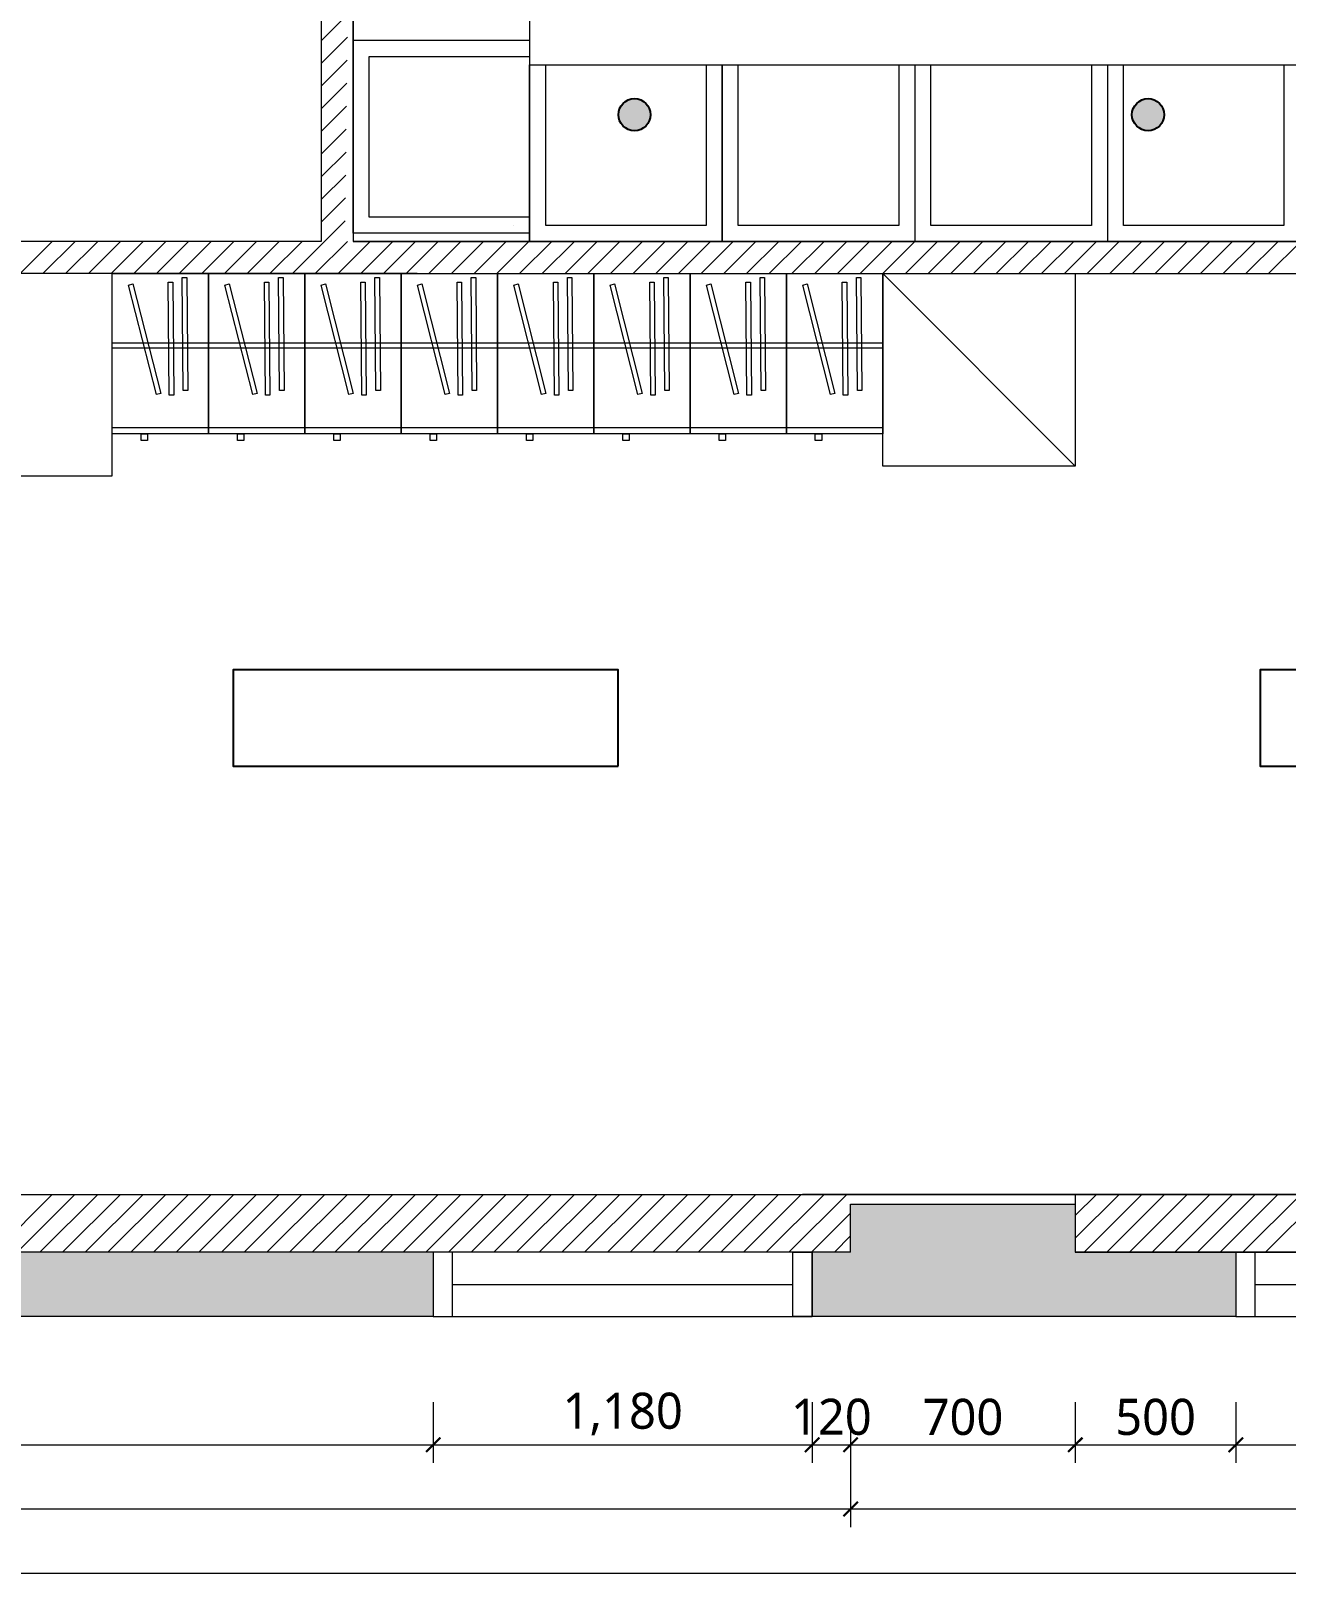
# Model space of a CAD drawing. Header units: metres. Extents: x 11578468 to 47831421, y -58341524 to -14256839.
# Drawn here: x 23835524 to 23839434, y -29069332 to -29064526 of the extents above; entities that cross this region are included whole.
import ezdxf

# ---------------------------------------------------------------- set-up
doc = ezdxf.new("R2010")
doc.units = ezdxf.units.M
doc.header["$LTSCALE"] = 50
doc.header["$MEASUREMENT"] = 0
doc.linetypes.add('DH-HID2', pattern=[1.2, 0.8, -0.4])
doc.layers.get('0').update_dxf_attribs({"linetype": 'CONTINUOUS'})
for name, color, linetype in [('#조명', 40, 'CONTINUOUS'), ('FU-FURM', 251, 'DH-HID2'), ('wall', 3, 'CONTINUOUS')]:
    doc.layers.add(name, color=color, linetype=linetype)
doc.layers.add('ha', color=8, linetype='CONTINUOUS', lineweight=5)
doc.styles.add('N 맑은고딕', font='malgun.ttf')

# ---------------------------------------------------------------- blocks, each defined once
blk = doc.blocks.new('_ArchTick')
at = {"color": 0, "linetype": 'ByBlock', "const_width": 0.15}
blk.add_lwpolyline([(-0.5, -0.5), (0.5, 0.5)], dxfattribs=at)
blk = doc.blocks.new('gasdgd')
at = {"layer": 'ha'}
for p, q in [((23836428.2, -29061332.3), (23836428.2, -29065182.3)), ((23836528.2, -29061332.3), (23836528.2, -29065182.3)), ((23836527.7, -29063031.8), (23836527.7, -29065182.3)), ((23836527.7, -29064556.2), (23836527.7, -29063956.2)), ((23837077.7, -29063956.2), (23837077.7, -29064556.2)), ((23836428.2, -29064557), (23836510.9, -29064474.3)), ((23836428.2, -29064627.7), (23836510.1, -29064545.9)), ((23837077.7, -29064556.2), (23836527.7, -29064556.2)), ((23836527.7, -29065156.2), (23836527.7, -29064556.2)), ((23837077.7, -29064556.2), (23837077.7, -29065156.2)), ((23836428.2, -29064698.4), (23836509.2, -29064617.4)), ((23836577.7, -29065106.2), (23836577.7, -29064606.2)), ((23836577.7, -29064606.2), (23837077.7, -29064606.2)), ((23837077.7, -29064606.2), (23837077.7, -29065106.2)), ((23837077.7, -29065182.3), (23837077.7, -29064632.3)), ((23837077.7, -29064632.3), (23837677.7, -29064632.3)), ((23837077.7, -29064632.3), (23837077.7, -29065182.3)), ((23837127.7, -29065132.3), (23837127.7, -29064632.3)), ((23837127.7, -29064632.3), (23837627.7, -29064632.3)), ((23837627.7, -29064632.3), (23837627.7, -29065132.3)), ((23837677.7, -29065182.3), (23837677.7, -29064632.3)), ((23837677.7, -29064632.3), (23838277.7, -29064632.3)), ((23837677.7, -29064632.3), (23837677.7, -29065182.3)), ((23837727.7, -29065132.3), (23837727.7, -29064632.3)), ((23837727.7, -29064632.3), (23838227.7, -29064632.3)), ((23838227.7, -29064632.3), (23838227.7, -29065132.3)), ((23838277.7, -29064632.3), (23838277.7, -29065182.3)), ((23838277.7, -29064632.3), (23838877.7, -29064632.3)), ((23838327.7, -29065132.3), (23838327.7, -29064632.3)), ((23838327.7, -29064632.3), (23838827.7, -29064632.3)), ((23838827.7, -29064632.3), (23838827.7, -29065132.3)), ((23838877.7, -29064632.3), (23838877.7, -29065182.3)), ((23838877.7, -29064632.3), (23839477.7, -29064632.3)), ((23838927.7, -29065132.3), (23838927.7, -29064632.3)), ((23838927.7, -29064632.3), (23839427.7, -29064632.3)), ((23839427.7, -29064632.3), (23839427.7, -29065132.3)), ((23836428.2, -29064769.2), (23836508.4, -29064689)), ((23836428.2, -29064839.9), (23836507.5, -29064760.6)), ((23836428.2, -29064910.6), (23836506.6, -29064832.1)), ((23836428.2, -29064981.3), (23836505.8, -29064903.7)), ((23836428.2, -29065052), (23836504.9, -29064975.3)), ((23836428.2, -29065122.7), (23836504.1, -29065046.8)), ((23836339.4, -29065282.3), (23836503.2, -29065118.4)), ((23837077.7, -29065106.2), (23836577.7, -29065106.2)), ((23837077.7, -29065156.2), (23836527.7, -29065156.2)), ((23837027.7, -29065132.3), (23837027.7, -29065132.3)), ((23837627.7, -29065132.3), (23837127.7, -29065132.3)), ((23838227.7, -29065132.3), (23837727.7, -29065132.3)), ((23838827.7, -29065132.3), (23838327.7, -29065132.3)), ((23839427.7, -29065132.3), (23838927.7, -29065132.3)), ((23836428.2, -29065182.3), (23835177.7, -29065182.3)), ((23835490.8, -29065282.3), (23835590.8, -29065182.3)), ((23835561.5, -29065282.3), (23835661.5, -29065182.3)), ((23835632.2, -29065282.3), (23835732.2, -29065182.3)), ((23835703, -29065282.3), (23835803, -29065182.3)), ((23835773.7, -29065282.3), (23835873.7, -29065182.3)), ((23835844.4, -29065282.3), (23835944.4, -29065182.3)), ((23835915.1, -29065282.3), (23836015.1, -29065182.3)), ((23835985.8, -29065282.3), (23836085.8, -29065182.3)), ((23836056.5, -29065282.3), (23836156.5, -29065182.3)), ((23836127.2, -29065282.3), (23836227.2, -29065182.3)), ((23836197.9, -29065282.3), (23836297.9, -29065182.3)), ((23836268.6, -29065282.3), (23836368.6, -29065182.3)), ((23836410.1, -29065282.3), (23836510.1, -29065182.3)), ((23836480.8, -29065282.3), (23836580.8, -29065182.3)), ((23836527.7, -29065182.3), (23836727.7, -29065182.3)), ((23837187.7, -29065182.3), (23836527.7, -29065182.3)), ((23836551.5, -29065282.3), (23836651.5, -29065182.3)), ((23836622.2, -29065282.3), (23836722.2, -29065182.3)), ((23836627.7, -29065182.3), (23840453.2, -29065182.3)), ((23836692.9, -29065282.3), (23836792.9, -29065182.3)), ((23836763.6, -29065282.3), (23836863.6, -29065182.3)), ((23836834.3, -29065282.3), (23836934.3, -29065182.3)), ((23836905, -29065282.3), (23837005, -29065182.3)), ((23836975.7, -29065282.3), (23837075.7, -29065182.3)), ((23837046.5, -29065282.3), (23837146.5, -29065182.3)), ((23837677.7, -29065182.3), (23837077.7, -29065182.3)), ((23837077.7, -29065182.3), (23837077.7, -29065182.3)), ((23837117.2, -29065282.3), (23837217.2, -29065182.3)), ((23837187.9, -29065282.3), (23837287.9, -29065182.3)), ((23837258.6, -29065282.3), (23837358.6, -29065182.3)), ((23837329.3, -29065282.3), (23837429.3, -29065182.3)), ((23837400, -29065282.3), (23837500, -29065182.3)), ((23837470.7, -29065282.3), (23837570.7, -29065182.3)), ((23837541.4, -29065282.3), (23837641.4, -29065182.3)), ((23837612.1, -29065282.3), (23837712.1, -29065182.3)), ((23838277.7, -29065182.3), (23837677.7, -29065182.3)), ((23837682.9, -29065282.3), (23837782.9, -29065182.3)), ((23837753.6, -29065282.3), (23837853.6, -29065182.3)), ((23837824.3, -29065282.3), (23837924.3, -29065182.3)), ((23837895, -29065282.3), (23837995, -29065182.3)), ((23837965.7, -29065282.3), (23838065.7, -29065182.3)), ((23838036.4, -29065282.3), (23838136.4, -29065182.3)), ((23838107.1, -29065282.3), (23838207.1, -29065182.3)), ((23838177.8, -29065282.3), (23838277.8, -29065182.3)), ((23838248.5, -29065282.3), (23838348.5, -29065182.3)), ((23838877.7, -29065182.3), (23838277.7, -29065182.3)), ((23838319.3, -29065282.3), (23838419.3, -29065182.3)), ((23838390, -29065282.3), (23838490, -29065182.3)), ((23838460.7, -29065282.3), (23838560.7, -29065182.3)), ((23838531.4, -29065282.3), (23838631.4, -29065182.3)), ((23838602.1, -29065282.3), (23838702.1, -29065182.3)), ((23838672.8, -29065282.3), (23838772.8, -29065182.3)), ((23838743.5, -29065282.3), (23838843.5, -29065182.3)), ((23838814.2, -29065282.3), (23838914.2, -29065182.3)), ((23839477.7, -29065182.3), (23838877.7, -29065182.3)), ((23838884.9, -29065282.3), (23838984.9, -29065182.3)), ((23838955.6, -29065282.3), (23839055.6, -29065182.3)), ((23839026.4, -29065282.3), (23839126.4, -29065182.3)), ((23839097.1, -29065282.3), (23839197.1, -29065182.3)), ((23839167.8, -29065282.3), (23839267.8, -29065182.3)), ((23839238.5, -29065282.3), (23839338.5, -29065182.3)), ((23839309.2, -29065282.3), (23839409.2, -29065182.3)), ((23839379.9, -29065282.3), (23839479.9, -29065182.3)), ((23835777.7, -29065282.3), (23835177.7, -29065282.3)), ((23836428.2, -29065282.3), (23835177.7, -29065282.3)), ((23835777.7, -29065912.3), (23835777.7, -29065282.3)), ((23835777.7, -29065782.3), (23835777.7, -29065282.3)), ((23835777.7, -29065282.3), (23836077.7, -29065282.3)), ((23835828.5, -29065318.1), (23835842.1, -29065314.6)), ((23835914.9, -29065659.5), (23835828.5, -29065318.1)), ((23835842.1, -29065314.6), (23835928.5, -29065656.1)), ((23835951.7, -29065308.9), (23835965.7, -29065308.8)), ((23835954.8, -29065661.1), (23835951.7, -29065308.9)), ((23835965.7, -29065308.8), (23835968.8, -29065661)), ((23835995.6, -29065294.8), (23836009.6, -29065294.7)), ((23835998.7, -29065647), (23835995.6, -29065294.8)), ((23836009.6, -29065294.7), (23836012.7, -29065646.8)), ((23836077.7, -29065282.3), (23836077.7, -29065782.3)), ((23836077.7, -29065782.3), (23836077.7, -29065282.3)), ((23836077.7, -29065282.3), (23836377.7, -29065282.3)), ((23836128.5, -29065318.1), (23836142.1, -29065314.6)), ((23836214.9, -29065659.5), (23836128.5, -29065318.1)), ((23836142.1, -29065314.6), (23836228.5, -29065656.1)), ((23836251.7, -29065308.9), (23836265.7, -29065308.8)), ((23836254.8, -29065661.1), (23836251.7, -29065308.9)), ((23836265.7, -29065308.8), (23836268.8, -29065661)), ((23836295.6, -29065294.8), (23836309.6, -29065294.7)), ((23836298.7, -29065647), (23836295.6, -29065294.8)), ((23836309.6, -29065294.7), (23836312.7, -29065646.8)), ((23836377.7, -29065282.3), (23836377.7, -29065782.3)), ((23836377.7, -29065782.3), (23836377.7, -29065282.3)), ((23836377.7, -29065282.3), (23836677.7, -29065282.3)), ((23836727.7, -29065282.3), (23836428.2, -29065282.3)), ((23836428.5, -29065318.1), (23836442.1, -29065314.6)), ((23836514.9, -29065659.5), (23836428.5, -29065318.1)), ((23836442.1, -29065314.6), (23836528.5, -29065656.1)), ((23836551.7, -29065308.9), (23836565.7, -29065308.8)), ((23836554.8, -29065661.1), (23836551.7, -29065308.9)), ((23836565.7, -29065308.8), (23836568.8, -29065661)), ((23836595.6, -29065294.8), (23836609.6, -29065294.7)), ((23836598.7, -29065647), (23836595.6, -29065294.8)), ((23836609.6, -29065294.7), (23836612.7, -29065646.8)), ((23836627.7, -29065282.3), (23836827.7, -29065282.3)), ((23836677.7, -29065282.3), (23836677.7, -29065782.3)), ((23836677.7, -29065782.3), (23836677.7, -29065282.3)), ((23836677.7, -29065282.3), (23836977.7, -29065282.3)), ((23836727.7, -29065282.3), (23840730.2, -29065282.3)), ((23836728.5, -29065318.1), (23836742.1, -29065314.6)), ((23836814.9, -29065659.5), (23836728.5, -29065318.1)), ((23836742.1, -29065314.6), (23836828.5, -29065656.1)), ((23836851.7, -29065308.9), (23836865.7, -29065308.8)), ((23836854.8, -29065661.1), (23836851.7, -29065308.9)), ((23836865.7, -29065308.8), (23836868.8, -29065661)), ((23836895.6, -29065294.8), (23836909.6, -29065294.7)), ((23836898.7, -29065647), (23836895.6, -29065294.8)), ((23836909.6, -29065294.7), (23836912.7, -29065646.8)), ((23836977.7, -29065282.3), (23836977.7, -29065782.3)), ((23836977.7, -29065782.3), (23836977.7, -29065282.3)), ((23836977.7, -29065282.3), (23837277.7, -29065282.3)), ((23837028.5, -29065318.1), (23837042.1, -29065314.6)), ((23837114.9, -29065659.5), (23837028.5, -29065318.1)), ((23837042.1, -29065314.6), (23837128.5, -29065656.1)), ((23837151.7, -29065308.9), (23837165.7, -29065308.8)), ((23837154.8, -29065661.1), (23837151.7, -29065308.9)), ((23837165.7, -29065308.8), (23837168.8, -29065661)), ((23837195.6, -29065294.8), (23837209.6, -29065294.7)), ((23837198.7, -29065647), (23837195.6, -29065294.8)), ((23837209.6, -29065294.7), (23837212.7, -29065646.8)), ((23837277.7, -29065282.3), (23837277.7, -29065782.3)), ((23837277.7, -29065782.3), (23837277.7, -29065282.3)), ((23837277.7, -29065282.3), (23837577.7, -29065282.3)), ((23837328.5, -29065318.1), (23837342.1, -29065314.6)), ((23837414.9, -29065659.5), (23837328.5, -29065318.1)), ((23837342.1, -29065314.6), (23837428.5, -29065656.1)), ((23837451.7, -29065308.9), (23837465.7, -29065308.8)), ((23837454.8, -29065661.1), (23837451.7, -29065308.9)), ((23837465.7, -29065308.8), (23837468.8, -29065661)), ((23837495.6, -29065294.8), (23837509.6, -29065294.7)), ((23837498.7, -29065647), (23837495.6, -29065294.8)), ((23837509.6, -29065294.7), (23837512.7, -29065646.8)), ((23837577.7, -29065282.3), (23837577.7, -29065782.3)), ((23837577.7, -29065782.3), (23837577.7, -29065282.3)), ((23837577.7, -29065282.3), (23837877.7, -29065282.3)), ((23837628.5, -29065318.1), (23837642.1, -29065314.6)), ((23837714.9, -29065659.5), (23837628.5, -29065318.1)), ((23837642.1, -29065314.6), (23837728.5, -29065656.1)), ((23837751.7, -29065308.9), (23837765.7, -29065308.8)), ((23837754.8, -29065661.1), (23837751.7, -29065308.9)), ((23837765.7, -29065308.8), (23837768.8, -29065661)), ((23837795.6, -29065294.8), (23837809.6, -29065294.7)), ((23837798.7, -29065647), (23837795.6, -29065294.8)), ((23837809.6, -29065294.7), (23837812.7, -29065646.8)), ((23837877.7, -29065282.3), (23837877.7, -29065782.3)), ((23837877.7, -29065782.3), (23837877.7, -29065282.3)), ((23837877.7, -29065282.3), (23838177.7, -29065282.3)), ((23837928.5, -29065318.1), (23837942.1, -29065314.6)), ((23838014.9, -29065659.5), (23837928.5, -29065318.1)), ((23837942.1, -29065314.6), (23838028.5, -29065656.1)), ((23838051.7, -29065308.9), (23838065.7, -29065308.8)), ((23838054.8, -29065661.1), (23838051.7, -29065308.9)), ((23838065.7, -29065308.8), (23838068.8, -29065661)), ((23838095.6, -29065294.8), (23838109.6, -29065294.7)), ((23838098.7, -29065647), (23838095.6, -29065294.8)), ((23838109.6, -29065294.7), (23838112.7, -29065646.8)), ((23838177.7, -29065282.3), (23838177.7, -29065782.3)), ((23838177.7, -29065282.3), (23838777.7, -29065282.3)), ((23838177.7, -29065882.3), (23838177.7, -29065282.3)), ((23838777.7, -29065882.3), (23838177.7, -29065282.3)), ((23838777.7, -29065282.3), (23838777.7, -29065882.3)), ((23836077.7, -29065499.8), (23835777.7, -29065499.8)), ((23836377.7, -29065499.8), (23836077.7, -29065499.8)), ((23836677.7, -29065499.8), (23836377.7, -29065499.8)), ((23836977.7, -29065499.8), (23836677.7, -29065499.8)), ((23837277.7, -29065499.8), (23836977.7, -29065499.8)), ((23837577.7, -29065499.8), (23837277.7, -29065499.8)), ((23837877.7, -29065499.8), (23837577.7, -29065499.8)), ((23838177.7, -29065499.8), (23837877.7, -29065499.8)), ((23836077.7, -29065514.8), (23835777.7, -29065514.8)), ((23836377.7, -29065514.8), (23836077.7, -29065514.8)), ((23836677.7, -29065514.8), (23836377.7, -29065514.8)), ((23836977.7, -29065514.8), (23836677.7, -29065514.8)), ((23837277.7, -29065514.8), (23836977.7, -29065514.8)), ((23837577.7, -29065514.8), (23837277.7, -29065514.8)), ((23837877.7, -29065514.8), (23837577.7, -29065514.8)), ((23838177.7, -29065514.8), (23837877.7, -29065514.8)), ((23835928.5, -29065656.1), (23835914.9, -29065659.5)), ((23836012.7, -29065646.8), (23835998.7, -29065647)), ((23836228.5, -29065656.1), (23836214.9, -29065659.5)), ((23836312.7, -29065646.8), (23836298.7, -29065647)), ((23836528.5, -29065656.1), (23836514.9, -29065659.5)), ((23836612.7, -29065646.8), (23836598.7, -29065647)), ((23836828.5, -29065656.1), (23836814.9, -29065659.5)), ((23836912.7, -29065646.8), (23836898.7, -29065647)), ((23837128.5, -29065656.1), (23837114.9, -29065659.5)), ((23837212.7, -29065646.8), (23837198.7, -29065647)), ((23837428.5, -29065656.1), (23837414.9, -29065659.5)), ((23837512.7, -29065646.8), (23837498.7, -29065647)), ((23837728.5, -29065656.1), (23837714.9, -29065659.5)), ((23837812.7, -29065646.8), (23837798.7, -29065647)), ((23838028.5, -29065656.1), (23838014.9, -29065659.5)), ((23838112.7, -29065646.8), (23838098.7, -29065647)), ((23835968.8, -29065661), (23835954.8, -29065661.1)), ((23836268.8, -29065661), (23836254.8, -29065661.1)), ((23836568.8, -29065661), (23836554.8, -29065661.1)), ((23836868.8, -29065661), (23836854.8, -29065661.1)), ((23837168.8, -29065661), (23837154.8, -29065661.1)), ((23837468.8, -29065661), (23837454.8, -29065661.1)), ((23837768.8, -29065661), (23837754.8, -29065661.1)), ((23838068.8, -29065661), (23838054.8, -29065661.1)), ((23835777.7, -29065762.3), (23836077.7, -29065762.3)), ((23836077.7, -29065782.3), (23835777.7, -29065782.3)), ((23835867.7, -29065802.3), (23835867.7, -29065782.3)), ((23835867.7, -29065782.3), (23835887.7, -29065782.3)), ((23835887.7, -29065782.3), (23835887.7, -29065802.3)), ((23836077.7, -29065762.3), (23836377.7, -29065762.3)), ((23836377.7, -29065782.3), (23836077.7, -29065782.3)), ((23836167.7, -29065802.3), (23836167.7, -29065782.3)), ((23836167.7, -29065782.3), (23836187.7, -29065782.3)), ((23836187.7, -29065782.3), (23836187.7, -29065802.3)), ((23836377.7, -29065762.3), (23836677.7, -29065762.3)), ((23836677.7, -29065782.3), (23836377.7, -29065782.3)), ((23836467.7, -29065802.3), (23836467.7, -29065782.3)), ((23836467.7, -29065782.3), (23836487.7, -29065782.3)), ((23836487.7, -29065782.3), (23836487.7, -29065802.3)), ((23836677.7, -29065762.3), (23836977.7, -29065762.3)), ((23836977.7, -29065782.3), (23836677.7, -29065782.3)), ((23836767.7, -29065802.3), (23836767.7, -29065782.3)), ((23836767.7, -29065782.3), (23836787.7, -29065782.3)), ((23836787.7, -29065782.3), (23836787.7, -29065802.3)), ((23836977.7, -29065762.3), (23837277.7, -29065762.3)), ((23837277.7, -29065782.3), (23836977.7, -29065782.3)), ((23837067.7, -29065802.3), (23837067.7, -29065782.3)), ((23837067.7, -29065782.3), (23837087.7, -29065782.3)), ((23837087.7, -29065782.3), (23837087.7, -29065802.3)), ((23837277.7, -29065762.3), (23837577.7, -29065762.3)), ((23837577.7, -29065782.3), (23837277.7, -29065782.3)), ((23837367.7, -29065802.3), (23837367.7, -29065782.3)), ((23837367.7, -29065782.3), (23837387.7, -29065782.3)), ((23837387.7, -29065782.3), (23837387.7, -29065802.3)), ((23837577.7, -29065762.3), (23837877.7, -29065762.3)), ((23837877.7, -29065782.3), (23837577.7, -29065782.3)), ((23837667.7, -29065802.3), (23837667.7, -29065782.3)), ((23837667.7, -29065782.3), (23837687.7, -29065782.3)), ((23837687.7, -29065782.3), (23837687.7, -29065802.3)), ((23837877.7, -29065762.3), (23838177.7, -29065762.3)), ((23838177.7, -29065782.3), (23837877.7, -29065782.3)), ((23837967.7, -29065802.3), (23837967.7, -29065782.3)), ((23837967.7, -29065782.3), (23837987.7, -29065782.3)), ((23837987.7, -29065782.3), (23837987.7, -29065802.3)), ((23835887.7, -29065802.3), (23835867.7, -29065802.3)), ((23836187.7, -29065802.3), (23836167.7, -29065802.3)), ((23836487.7, -29065802.3), (23836467.7, -29065802.3)), ((23836787.7, -29065802.3), (23836767.7, -29065802.3)), ((23837087.7, -29065802.3), (23837067.7, -29065802.3)), ((23837387.7, -29065802.3), (23837367.7, -29065802.3)), ((23837687.7, -29065802.3), (23837667.7, -29065802.3)), ((23837987.7, -29065802.3), (23837967.7, -29065802.3)), ((23838777.7, -29065882.3), (23838177.7, -29065882.3)), ((23835177.7, -29065912.3), (23835777.7, -29065912.3)), ((23834977.7, -29068152.3), (23841330.2, -29068152.3)), ((23835410.7, -29068332.3), (23835590.7, -29068152.3)), ((23835481.4, -29068332.3), (23835661.4, -29068152.3)), ((23835552.1, -29068332.3), (23835732.1, -29068152.3)), ((23835622.8, -29068332.3), (23835802.8, -29068152.3)), ((23835693.5, -29068332.3), (23835873.5, -29068152.3)), ((23835764.2, -29068332.3), (23835944.2, -29068152.3)), ((23835834.9, -29068332.3), (23836014.9, -29068152.3)), ((23835905.6, -29068332.3), (23836085.6, -29068152.3)), ((23835976.4, -29068332.3), (23836156.4, -29068152.3)), ((23836047.1, -29068332.3), (23836227.1, -29068152.3)), ((23836117.8, -29068332.3), (23836297.8, -29068152.3)), ((23836188.5, -29068332.3), (23836368.5, -29068152.3)), ((23836259.2, -29068332.3), (23836439.2, -29068152.3)), ((23836329.9, -29068332.3), (23836509.9, -29068152.3)), ((23836400.6, -29068332.3), (23836580.6, -29068152.3)), ((23836471.3, -29068332.3), (23836651.3, -29068152.3)), ((23836542, -29068332.3), (23836722, -29068152.3)), ((23836612.8, -29068332.3), (23836792.8, -29068152.3)), ((23836683.5, -29068332.3), (23836863.5, -29068152.3)), ((23836754.2, -29068332.3), (23836934.2, -29068152.3)), ((23836824.9, -29068332.3), (23837004.9, -29068152.3)), ((23836895.6, -29068332.3), (23837075.6, -29068152.3)), ((23836966.3, -29068332.3), (23837146.3, -29068152.3)), ((23837037, -29068332.3), (23837217, -29068152.3)), ((23837107.7, -29068332.3), (23837287.7, -29068152.3)), ((23837178.4, -29068332.3), (23837358.4, -29068152.3)), ((23837249.1, -29068332.3), (23837429.1, -29068152.3)), ((23837319.9, -29068332.3), (23837499.9, -29068152.3)), ((23837390.6, -29068332.3), (23837570.6, -29068152.3)), ((23837461.3, -29068332.3), (23837641.3, -29068152.3)), ((23837532, -29068332.3), (23837712, -29068152.3)), ((23837602.7, -29068332.3), (23837782.7, -29068152.3)), ((23837673.4, -29068332.3), (23837853.4, -29068152.3)), ((23837744.1, -29068332.3), (23837924.1, -29068152.3)), ((23837814.8, -29068332.3), (23837994.8, -29068152.3)), ((23837885.5, -29068332.3), (23838065.5, -29068152.3)), ((23842230.2, -29068152.3), (23837927.7, -29068152.3)), ((23838777.7, -29068217.9), (23838843.4, -29068152.3)), ((23838777.7, -29068288.6), (23838914.1, -29068152.3)), ((23843377.7, -29068152.3), (23838777.7, -29068152.3)), ((23838777.7, -29068152.3), (23838777.7, -29068332.3)), ((23838804.8, -29068332.3), (23838984.8, -29068152.3)), ((23838875.5, -29068332.3), (23839055.5, -29068152.3)), ((23838946.2, -29068332.3), (23839126.2, -29068152.3)), ((23839016.9, -29068332.3), (23839196.9, -29068152.3)), ((23839087.6, -29068332.3), (23839267.6, -29068152.3)), ((23839158.3, -29068332.3), (23839338.3, -29068152.3)), ((23839229, -29068332.3), (23839409, -29068152.3)), ((23839299.8, -29068332.3), (23839479.8, -29068152.3)), ((23839370.5, -29068332.3), (23839550.5, -29068152.3)), ((23838077.7, -29068332.3), (23838077.7, -29068182.3)), ((23838077.7, -29068182.3), (23838777.7, -29068182.3)), ((23838777.7, -29068182.3), (23838777.7, -29068332.3)), ((23837956.3, -29068332.3), (23838077.7, -29068210.8)), ((23838027, -29068332.3), (23838077.7, -29068281.5)), ((23836777.7, -29068332.3), (23833077.7, -29068332.3)), ((23836777.7, -29068332.3), (23836777.7, -29068532.3)), ((23838077.7, -29068332.3), (23837957.7, -29068332.3)), ((23837957.7, -29068332.3), (23837957.7, -29068532.3)), ((23839277.7, -29068332.3), (23838777.7, -29068332.3)), ((23838777.7, -29068332.3), (23842980.2, -29068332.3)), ((23839277.7, -29068332.3), (23839277.7, -29068532.3)), ((23836837.7, -29068432.3), (23837897.7, -29068432.3)), ((23839337.7, -29068432.3), (23840367.7, -29068432.3)), ((23836777.7, -29068532.3), (23832877.7, -29068532.3)), ((23839277.7, -29068532.3), (23837957.7, -29068532.3)), ((23836777.7, -29068799.8), (23836777.7, -29068988.5)), ((23836777.7, -29068799.8), (23836777.7, -29068988.5)), ((23837957.7, -29068799.8), (23837957.7, -29068988.5)), ((23837957.7, -29068799.8), (23837957.7, -29068988.5)), ((23838077.7, -29068799.8), (23838077.7, -29068988.5)), ((23838077.7, -29068799.8), (23838077.7, -29068988.5)), ((23838077.7, -29068799.8), (23838077.7, -29069188.5)), ((23838077.7, -29068799.8), (23838077.7, -29069188.5)), ((23838777.7, -29068799.8), (23838777.7, -29068988.5)), ((23838777.7, -29068799.8), (23838777.7, -29068988.5)), ((23839277.7, -29068799.8), (23839277.7, -29068988.5)), ((23839277.7, -29068799.8), (23839277.7, -29068988.5)), ((23833077.7, -29068932.3), (23836777.7, -29068932.3)), ((23836777.7, -29068932.3), (23837957.7, -29068932.3)), ((23837912.7, -29068932.3), (23838122.7, -29068932.3)), ((23838077.7, -29068932.3), (23838777.7, -29068932.3)), ((23838777.7, -29068932.3), (23839277.7, -29068932.3)), ((23839277.7, -29068932.3), (23840427.7, -29068932.3)), ((23832577.7, -29069132.3), (23838077.7, -29069132.3)), ((23838077.7, -29069132.3), (23843227.7, -29069132.3)), ((23832577.7, -29069332.3), (23852927.7, -29069332.3))]:
    blk.add_line(p, q, dxfattribs=at)
for points in [[(23836777.7, -29068532.3), (23837957.7, -29068532.3), (23837957.7, -29068332.3), (23836777.7, -29068332.3)], [(23836777.7, -29068532.3), (23836837.7, -29068532.3), (23836837.7, -29068332.3), (23836777.7, -29068332.3)], [(23837957.7, -29068532.3), (23837897.7, -29068532.3), (23837897.7, -29068332.3), (23837957.7, -29068332.3)], [(23839277.7, -29068532.3), (23840427.7, -29068532.3), (23840427.7, -29068332.3), (23839277.7, -29068332.3)], [(23839277.7, -29068532.3), (23839337.7, -29068532.3), (23839337.7, -29068332.3), (23839277.7, -29068332.3)]]:
    blk.add_lwpolyline(points, close=True, dxfattribs=at)
for points in [[(23838077.7, -29068332.3), (23838077.7, -29068182.3), (23838777.7, -29068532.3)], [(23838777.7, -29068332.3), (23838077.7, -29068182.3), (23838777.7, -29068182.3)], [(23838777.7, -29068532.3), (23838077.7, -29068182.3), (23838777.7, -29068332.3)], [(23833077.7, -29068532.3), (23833077.7, -29068332.3), (23836777.7, -29068532.3)], [(23836777.7, -29068532.3), (23833077.7, -29068332.3), (23836777.7, -29068332.3)], [(23837957.7, -29068532.3), (23837957.7, -29068332.3), (23838077.7, -29068532.3)], [(23838077.7, -29068532.3), (23837957.7, -29068332.3), (23838077.7, -29068332.3)], [(23838077.7, -29068532.3), (23838077.7, -29068332.3), (23838777.7, -29068532.3)], [(23838777.7, -29068532.3), (23838777.7, -29068332.3), (23839277.7, -29068532.3)], [(23839277.7, -29068532.3), (23838777.7, -29068332.3), (23839277.7, -29068332.3)]]:
    blk.add_solid(points, dxfattribs=at)
at = {"layer": 'ha', "xscale": 45, "yscale": 45, "zscale": 45}
for p in [(23836777.7, -29068932.3), (23837957.7, -29068932.3), (23837957.7, -29068932.3), (23838777.7, -29068932.3), (23839277.7, -29068932.3), (23838077.7, -29069132.3)]:
    blk.add_blockref('_ArchTick', p, dxfattribs=at)
at = {"layer": 'ha', "xscale": 45, "yscale": 45, "zscale": 45, "rotation": 180}
for p in [(23836777.7, -29068932.3), (23838077.7, -29068932.3), (23838077.7, -29068932.3), (23838777.7, -29068932.3), (23839277.7, -29068932.3), (23838077.7, -29069132.3)]:
    blk.add_blockref('_ArchTick', p, dxfattribs=at)
at = {"layer": 'ha', "char_height": 112.5, "attachment_point": 5, "style": 'N 맑은고딕'}
for s, insert in [('1,180', (23837367.7, -29068836.3)), ('120', (23838017.7, -29068845.7)), ('700', (23838427.7, -29068846)), ('500', (23839027.7, -29068846))]:
    blk.add_mtext(s, dxfattribs=dict(at, insert=insert))

msp = doc.modelspace()

# ---------------------------------------------------------------- hatches: boundary and pattern name
at = {"layer": 'wall', "ltscale": 10}
h = msp.add_hatch(color=2, dxfattribs=at)
h.dxf.hatch_style = 1
h.paths.add_polyline_path([(23837454.2, -29064787.3, 1), (23837354.2, -29064787.3, 1)])
h = msp.add_hatch(color=2, dxfattribs=at)
h.dxf.hatch_style = 1
h.paths.add_polyline_path([(23839054.2, -29064787.3, 1), (23838954.2, -29064787.3, 1)])

# ---------------------------------------------------------------- linework, layer by layer
at = {"layer": '#조명', "ltscale": 10}
for points in [[(23837353.7, -29066817.3), (23837353.7, -29066517.3), (23836153.7, -29066517.3), (23836153.7, -29066817.3)], [(23840553.7, -29066817.3), (23840553.7, -29066517.3), (23839353.7, -29066517.3), (23839353.7, -29066817.3)]]:
    msp.add_lwpolyline(points, close=True, dxfattribs=at)
for centre in [(23837404.2, -29064787.3), (23839004.2, -29064787.3)]:
    msp.add_circle(centre, 50)

# ---------------------------------------------------------------- block references
at = {"layer": 'FU-FURM', "color": 8, "ltscale": 30}
msp.add_blockref('gasdgd', (0, 0), dxfattribs=at)

doc.saveas('drawing.dxf')
